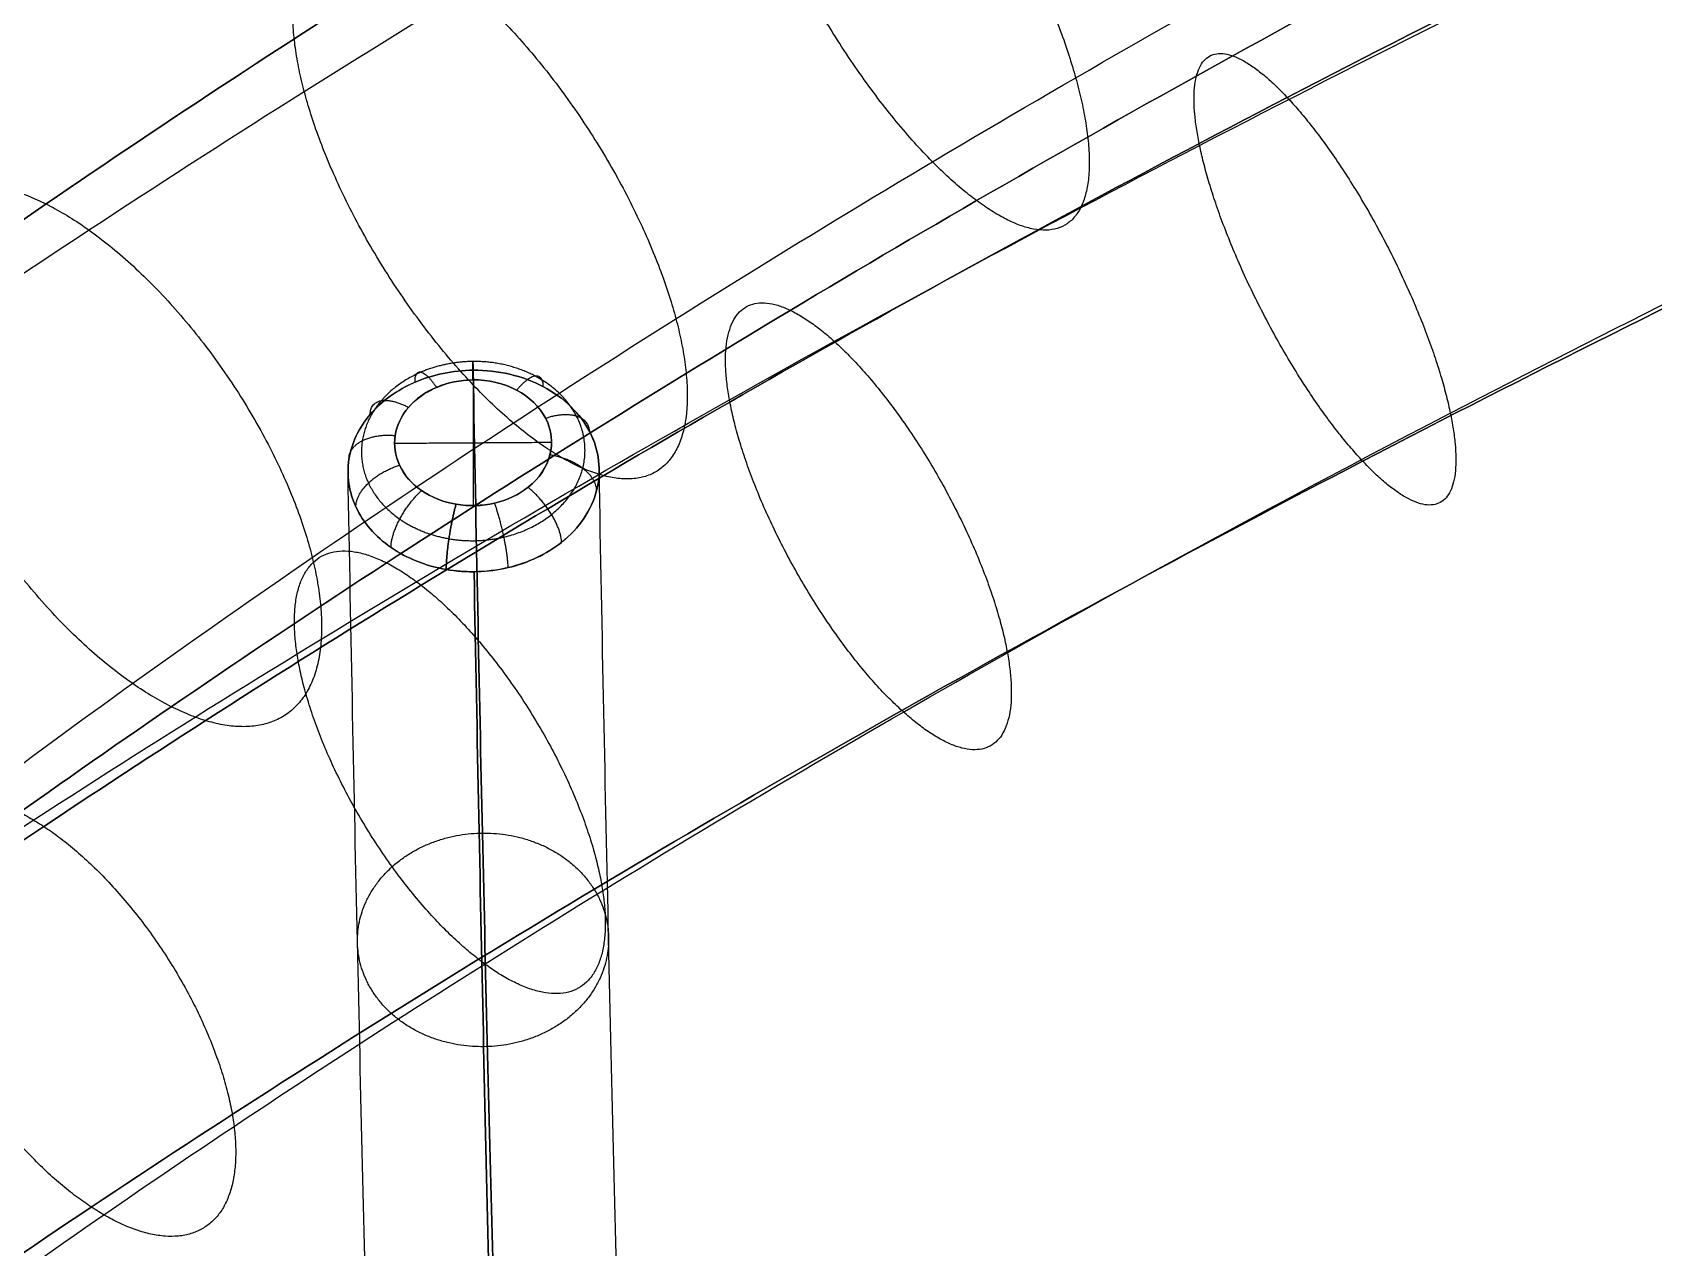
# Model space of a CAD drawing. Header units: millimetres. Extents: x -153 to 394, y -76 to 487.
# Drawn here: x -56.56 to -30.75, y 418.9 to 438.24 of the extents above; entities that cross this region are included whole.
import ezdxf

# ---------------------------------------------------------------- set-up
doc = ezdxf.new("R2010")
doc.units = ezdxf.units.MM
doc.layers.add('Livello 01', color=7, linetype='Continuous', true_color=0x000000)

msp = doc.modelspace()

# ---------------------------------------------------------------- linework, layer by layer
at = {"layer": 'Livello 01'}
for points, knots in [([(-80.697, 414.025, 735.647), (-79.512, 415.453, 737.754), (-76.959, 418.336, 741.832), (-72.546, 422.73, 747.514), (-67.522, 427.17, 752.727), (-62.102, 431.453, 757.252), (-56.344, 435.569, 761.165), (-50.302, 439.533, 764.536), (-43.674, 443.526, 767.547), (-36.436, 447.54, 770.195), (-28.56, 451.567, 772.476), (-20.019, 455.6, 774.39), (-10.787, 459.63, 775.934), (-4.348, 462.231, 776.693), (-1.013, 463.529, 777.015)], [0, 0, 0, 0, 8.540238, 17.048265, 25.610456, 34.320578, 42.086795, 50.106846, 58.443081, 67.156605, 76.306505, 85.949356, 96.138975, 106.926362, 106.926362, 106.926362, 106.926362]), ([(-1.013, 463.529, 777.015), (-4.348, 462.231, 776.693), (-10.787, 459.63, 775.934), (-20.019, 455.6, 774.39), (-28.56, 451.567, 772.476), (-36.436, 447.54, 770.195), (-43.674, 443.526, 767.547), (-50.302, 439.533, 764.536), (-56.344, 435.569, 761.165), (-62.102, 431.453, 757.252), (-67.522, 427.17, 752.727), (-72.546, 422.73, 747.514), (-76.959, 418.336, 741.832), (-79.512, 415.453, 737.754), (-80.697, 414.025, 735.647)], [-106.926362, -106.926362, -106.926362, -106.926362, -96.138975, -85.949356, -76.306505, -67.156605, -58.443081, -50.106846, -42.086795, -34.320578, -25.610456, -17.048265, -8.540238, 0, 0, 0, 0]), ([(-84.48, 410.288, 740.308), (-83.223, 411.801, 742.541), (-80.512, 414.864, 746.874), (-75.812, 419.543, 752.925), (-70.458, 424.276, 758.48), (-64.691, 428.833, 763.295), (-58.584, 433.198, 767.445), (-52.203, 437.383, 771.003), (-45.242, 441.576, 774.165), (-37.683, 445.768, 776.929), (-29.503, 449.95, 779.298), (-20.68, 454.116, 781.274), (-11.188, 458.259, 782.861), (-4.595, 460.922, 783.638), (-1.187, 462.248, 783.967)], [0, 0, 0, 0, 8.540238, 17.048265, 25.610456, 34.320578, 42.086795, 50.106846, 58.443081, 67.156605, 76.306505, 85.949356, 96.138975, 106.926362, 106.926362, 106.926362, 106.926362]), ([(-75.523, 409.218, 735.992), (-74.375, 410.6, 738.032), (-71.909, 413.385, 741.971), (-67.662, 417.613, 747.438), (-62.838, 421.876, 752.442), (-57.639, 425.986, 756.784), (-52.109, 429.938, 760.542), (-46.295, 433.752, 763.786), (-39.905, 437.602, 766.689), (-32.908, 441.483, 769.249), (-25.27, 445.389, 771.462), (-16.962, 449.312, 773.325), (-7.954, 453.244, 774.831), (-1.653, 455.789, 775.574), (1.614, 457.061, 775.89)], [0, 0, 0, 0, 8.540238, 17.048265, 25.610456, 34.320578, 42.086795, 50.106846, 58.443081, 67.156605, 76.306505, 85.949356, 96.138975, 106.926362, 106.926362, 106.926362, 106.926362]), ([(1.44, 455.781, 782.842), (-1.901, 454.48, 782.519), (-8.355, 451.873, 781.759), (-17.623, 447.828, 780.209), (-26.213, 443.772, 778.284), (-34.155, 439.711, 775.984), (-41.474, 435.653, 773.307), (-48.197, 431.603, 770.253), (-54.349, 427.567, 766.822), (-60.228, 423.366, 762.828), (-65.774, 418.982, 758.196), (-70.928, 414.427, 752.849), (-75.463, 409.913, 747.012), (-78.087, 406.949, 742.819), (-79.306, 405.481, 740.654)], [-106.926362, -106.926362, -106.926362, -106.926362, -96.138975, -85.949356, -76.306505, -67.156605, -58.443081, -50.106846, -42.086795, -34.320578, -25.610456, -17.048265, -8.540238, 0, 0, 0, 0]), ([(-79.306, 405.481, 740.654), (-78.087, 406.949, 742.819), (-75.463, 409.913, 747.012), (-70.928, 414.427, 752.849), (-65.774, 418.982, 758.196), (-60.228, 423.366, 762.828), (-54.349, 427.567, 766.822), (-48.197, 431.603, 770.253), (-41.474, 435.653, 773.307), (-34.155, 439.711, 775.984), (-26.213, 443.772, 778.284), (-17.623, 447.828, 780.209), (-8.355, 451.873, 781.759), (-1.901, 454.48, 782.519), (1.44, 455.781, 782.842)], [0, 0, 0, 0, 8.540238, 17.048265, 25.610456, 34.320578, 42.086795, 50.106846, 58.443081, 67.156605, 76.306505, 85.949356, 96.138975, 106.926362, 106.926362, 106.926362, 106.926362]), ([(-1.108, 452.871, 783.913), (-4.442, 451.606, 783.591), (-10.88, 449.072, 782.834), (-20.106, 445.147, 781.295), (-28.638, 441.221, 779.389), (-36.503, 437.302, 777.116), (-43.73, 433.397, 774.481), (-50.346, 429.513, 771.485), (-56.379, 425.658, 768.131), (-62.128, 421.655, 764.237), (-67.541, 417.489, 759.734), (-72.561, 413.168, 754.545), (-76.974, 408.889, 748.886), (-79.529, 406.08, 744.821), (-80.716, 404.688, 742.72)], [-106.538359, -106.538359, -106.538359, -106.538359, -95.763119, -85.589816, -75.967346, -66.841729, -58.156145, -49.851171, -41.865267, -34.135551, -25.469862, -16.953876, -8.492982, 0, 0, 0, 0]), ([(-80.716, 404.688, 742.72), (-79.529, 406.08, 744.821), (-76.974, 408.889, 748.886), (-72.561, 413.168, 754.545), (-67.541, 417.489, 759.734), (-62.128, 421.655, 764.237), (-56.379, 425.658, 768.131), (-50.346, 429.513, 771.485), (-43.73, 433.397, 774.481), (-36.503, 437.302, 777.116), (-28.638, 441.221, 779.389), (-20.106, 445.147, 781.295), (-10.88, 449.072, 782.834), (-4.442, 451.606, 783.591), (-1.108, 452.871, 783.913)], [0, 0, 0, 0, 8.492982, 16.953876, 25.469862, 34.135551, 41.865267, 49.851171, 58.156145, 66.841729, 75.967346, 85.589816, 95.763119, 106.538359, 106.538359, 106.538359, 106.538359]), ([(-84.328, 402.242, 746.321), (-83.081, 403.705, 748.531), (-80.391, 406.666, 752.817), (-75.73, 411.187, 758.801), (-70.422, 415.758, 764.293), (-64.705, 420.161, 769.053), (-58.649, 424.379, 773.157), (-52.317, 428.426, 776.679), (-45.403, 432.484, 779.811), (-37.889, 436.545, 782.552), (-29.751, 440.6, 784.903), (-20.964, 444.643, 786.866), (-11.503, 448.668, 788.444), (-4.928, 451.256, 789.216), (-1.528, 452.546, 789.545)], [0, 0, 0, 0, 8.492982, 16.953876, 25.469862, 34.135551, 41.865267, 49.851171, 58.156145, 66.841729, 75.967346, 85.589816, 95.763119, 106.538359, 106.538359, 106.538359, 106.538359]), ([(-77.103, 400.393, 743.425), (-75.94, 401.758, 745.487), (-73.441, 404.51, 749.473), (-69.132, 408.691, 755.008), (-64.236, 412.909, 760.077), (-58.96, 416.973, 764.474), (-53.352, 420.881, 768.277), (-47.459, 424.648, 771.557), (-40.989, 428.448, 774.49), (-33.911, 432.274, 777.074), (-26.194, 436.12, 779.304), (-17.808, 439.978, 781.179), (-8.725, 443.842, 782.695), (-2.378, 446.341, 783.441), (0.911, 447.589, 783.758)], [0, 0, 0, 0, 8.492982, 16.953876, 25.469862, 34.135551, 41.865267, 49.851171, 58.156145, 66.841729, 75.967346, 85.589816, 95.763119, 106.538359, 106.538359, 106.538359, 106.538359]), ([(-80.716, 397.946, 747.026), (-79.493, 399.383, 749.197), (-76.858, 402.286, 753.404), (-72.301, 406.711, 759.264), (-67.118, 411.178, 764.635), (-61.537, 415.479, 769.29), (-55.621, 419.602, 773.303), (-49.429, 423.562, 776.752), (-42.662, 427.535, 779.82), (-35.297, 431.517, 782.509), (-27.307, 435.499, 784.818), (-18.666, 439.475, 786.75), (-9.348, 443.438, 788.305), (-2.864, 445.991, 789.066), (0.491, 447.264, 789.39)], [0, 0, 0, 0, 8.492982, 16.953876, 25.469862, 34.135551, 41.865267, 49.851171, 58.156145, 66.841729, 75.967346, 85.589816, 95.763119, 106.538359, 106.538359, 106.538359, 106.538359]), ([(0.491, 447.264, 789.39), (-2.864, 445.991, 789.066), (-9.348, 443.438, 788.305), (-18.666, 439.475, 786.75), (-27.307, 435.499, 784.818), (-35.297, 431.517, 782.509), (-42.662, 427.535, 779.82), (-49.429, 423.562, 776.752), (-55.621, 419.602, 773.303), (-61.537, 415.479, 769.29), (-67.118, 411.178, 764.635), (-72.301, 406.711, 759.264), (-76.858, 402.286, 753.404), (-79.493, 399.383, 749.197), (-80.716, 397.946, 747.026)], [-106.538359, -106.538359, -106.538359, -106.538359, -95.763119, -85.589816, -75.967346, -66.841729, -58.156145, -49.851171, -41.865267, -34.135551, -25.469862, -16.953876, -8.492982, 0, 0, 0, 0]), ([(-49.973, 429.693, 774.739), (-50.297, 429.749, 774.693), (-50.602, 429.87, 774.599), (-51.102, 430.216, 774.334), (-51.296, 430.44, 774.165), (-51.412, 430.688, 773.978), (-51.524, 430.928, 773.798), (-51.563, 431.191, 773.602), (-51.523, 431.447, 773.412), (-51.484, 431.702, 773.222), (-51.366, 431.95, 773.039), (-51.184, 432.163, 772.883), (-51.002, 432.376, 772.727), (-50.755, 432.553, 772.599), (-50.471, 432.675, 772.512), (-50.187, 432.797, 772.425), (-49.867, 432.863, 772.38), (-49.546, 432.866, 772.382)], [-3.648251, -3.648251, -3.648251, -3.648251, -3.026477, -3.026477, -2.404698, -2.404698, -2.404698, -1.803529, -1.803529, -1.803529, -1.202345, -1.202345, -1.202345, -0.60118, -0.60118, -0.60118, 0.000019, 0.000019, 0.000019, 0.000019]), ([(-49.546, 432.866, 772.382), (-49.867, 432.863, 772.38), (-50.508, 432.73, 772.47), (-51.249, 432.199, 772.856), (-51.601, 431.454, 773.406), (-51.485, 430.657, 774.001), (-50.907, 429.992, 774.504), (-50.297, 429.749, 774.693), (-49.973, 429.693, 774.739)], [-0.000019, -0.000019, -0.000019, -0.000019, 0.601292, 1.202603, 1.803914, 2.405225, 3.026738, 3.648251, 3.648251, 3.648251, 3.648251]), ([(-49.552, 432.712, 773.429), (-49.752, 432.71, 773.428), (-49.952, 432.669, 773.456), (-50.13, 432.593, 773.51), (-50.307, 432.517, 773.565), (-50.461, 432.406, 773.645), (-50.575, 432.273, 773.743), (-50.689, 432.141, 773.841), (-50.763, 431.986, 773.956), (-50.812, 431.667, 774.193), (-50.788, 431.503, 774.316), (-50.718, 431.353, 774.429), (-50.645, 431.198, 774.546), (-50.524, 431.058, 774.652), (-50.211, 430.842, 774.818), (-50.021, 430.766, 774.877), (-49.818, 430.732, 774.906)], [-0.000019, -0.000019, -0.000019, -0.000019, 0.601179, 0.601179, 0.601179, 1.202343, 1.202343, 1.202343, 1.803529, 1.803529, 2.404699, 2.404699, 2.404699, 3.026478, 3.026478, 3.648251, 3.648251, 3.648251, 3.648251]), ([(-49.818, 430.732, 774.906), (-50.021, 430.766, 774.877), (-50.402, 430.918, 774.758), (-50.763, 431.333, 774.443), (-50.836, 431.831, 774.07), (-50.616, 432.295, 773.726), (-50.152, 432.627, 773.484), (-49.752, 432.71, 773.428), (-49.552, 432.712, 773.429)], [-3.648251, -3.648251, -3.648251, -3.648251, -3.026738, -2.405225, -1.803914, -1.202603, -0.601292, 0.000019, 0.000019, 0.000019, 0.000019]), ([(-49.973, 429.693, 774.739), (-49.65, 429.637, 774.785), (-48.966, 429.658, 774.779), (-48.023, 430.104, 774.46), (-47.461, 430.932, 773.851), (-47.577, 431.921, 773.113), (-48.361, 432.684, 772.534), (-49.152, 432.87, 772.384), (-49.546, 432.866, 772.382)], [3.648251, 3.648251, 3.648251, 3.648251, 4.269764, 4.891278, 5.63191, 6.372543, 7.113175, 7.853808, 7.853808, 7.853808, 7.853808]), ([(-49.818, 430.732, 774.906), (-49.616, 430.697, 774.935), (-49.403, 430.703, 774.933), (-49.204, 430.75, 774.9), (-49.004, 430.797, 774.868), (-48.82, 430.884, 774.805), (-48.672, 431.001, 774.72), (-48.496, 431.141, 774.618), (-48.372, 431.323, 774.483), (-48.322, 431.517, 774.339), (-48.273, 431.711, 774.195), (-48.297, 431.917, 774.041), (-48.39, 432.099, 773.903), (-48.484, 432.281, 773.766), (-48.648, 432.44, 773.645), (-48.853, 432.548, 773.561), (-49.058, 432.657, 773.477), (-49.305, 432.715, 773.43), (-49.552, 432.712, 773.429)], [3.648251, 3.648251, 3.648251, 3.648251, 4.267838, 4.267838, 4.267838, 4.88754, 4.88754, 4.88754, 5.629027, 5.629027, 5.629027, 6.370662, 6.370662, 6.370662, 7.112137, 7.112137, 7.112137, 7.853808, 7.853808, 7.853808, 7.853808]), ([(-49.552, 432.712, 773.429), (-49.305, 432.715, 773.43), (-48.811, 432.598, 773.524), (-48.321, 432.122, 773.887), (-48.248, 431.505, 774.349), (-48.599, 430.988, 774.731), (-49.189, 430.71, 774.931), (-49.616, 430.697, 774.935), (-49.818, 430.732, 774.906)], [-7.853808, -7.853808, -7.853808, -7.853808, -7.113175, -6.372543, -5.63191, -4.891278, -4.269764, -3.648251, -3.648251, -3.648251, -3.648251]), ([(-49.546, 432.866, 772.382), (-49.152, 432.87, 772.384), (-48.756, 432.777, 772.459), (-48.428, 432.603, 772.593), (-48.1, 432.43, 772.727), (-47.838, 432.175, 772.92), (-47.688, 431.883, 773.139), (-47.538, 431.591, 773.359), (-47.5, 431.262, 773.605), (-47.579, 430.951, 773.835), (-47.659, 430.641, 774.065), (-47.857, 430.349, 774.28), (-48.138, 430.125, 774.442), (-48.375, 429.938, 774.579), (-48.671, 429.798, 774.679), (-48.989, 429.723, 774.731), (-49.165, 429.681, 774.759), (-49.348, 429.66, 774.773), (-49.531, 429.658, 774.772)], [-7.853808, -7.853808, -7.853808, -7.853808, -7.111845, -7.111845, -7.111845, -6.370079, -6.370079, -6.370079, -5.628155, -5.628155, -5.628155, -4.886379, -4.886379, -4.886379, -4.266433, -4.266433, -4.266433, -3.92695, -3.92695, -3.92695, -3.92695]), ([(-49.233, 418.722, 749.388), (-49.289, 420.8, 753.524), (-49.396, 425.202, 761.396), (-49.498, 430.26, 768.861), (-49.546, 432.866, 772.382)], [-27.047799, -27.047799, -27.047799, -27.047799, -13.150442, 0, 0, 0, 0]), ([(-49.546, 432.866, 772.382), (-49.498, 430.26, 768.861), (-49.396, 425.202, 761.396), (-49.289, 420.8, 753.524), (-49.233, 418.722, 749.388)], [0, 0, 0, 0, 13.150442, 27.047799, 27.047799, 27.047799, 27.047799]), ([(-51.221, 416.913, 750.27), (-51.278, 419.019, 754.459), (-51.387, 423.477, 762.434), (-51.49, 428.602, 769.996), (-51.538, 431.242, 773.564)], [0, 0, 0, 0, 14.064964, 27.380085, 27.380085, 27.380085, 27.380085]), ([(-47.222, 416.956, 750.302), (-47.278, 419.061, 754.49), (-47.387, 423.518, 762.463), (-47.49, 428.641, 770.023), (-47.539, 431.281, 773.59)], [0, 0, 0, 0, 14.064964, 27.379825, 27.379825, 27.379825, 27.379825]), ([(-49.531, 429.658, 774.772), (-49.481, 426.983, 771.158), (-49.377, 421.794, 763.5), (-49.267, 417.279, 755.425), (-49.21, 415.148, 751.184)], [-27.745655, -27.745655, -27.745655, -27.745655, -14.249813, 0, 0, 0, 0]), ([(-49.21, 415.148, 751.184), (-49.267, 417.279, 755.425), (-49.377, 421.794, 763.5), (-49.481, 426.983, 771.158), (-49.531, 429.658, 774.772)], [0, 0, 0, 0, 14.249813, 27.745655, 27.745655, 27.745655, 27.745655])]:
    msp.add_open_spline(points, degree=3, knots=knots, dxfattribs=at)
for points, weights, degree, knots in [([(-41.529, 435.565, 773.181), (-44.205, 437.545, 776.912), (-45.303, 441.484, 774.033), (-46.401, 445.422, 771.155), (-43.725, 443.441, 767.424)], [1, 0.707106781187, 1, 0.707106781187, 1], 2, [15.707963, 15.707963, 15.707963, 23.561945, 23.561945, 31.415927, 31.415927, 31.415927]), ([(-43.725, 443.441, 767.424), (-41.05, 441.46, 763.693), (-39.952, 437.522, 766.572), (-38.854, 433.584, 769.45), (-41.529, 435.565, 773.181)], [1, 0.707106781187, 1, 0.707106781187, 1], 2, [0, 0, 0, 7.853982, 7.853982, 15.707963, 15.707963, 15.707963]), ([(-48.226, 431.527, 770.128), (-51.185, 433.337, 773.729), (-52.235, 437.304, 770.872), (-53.286, 441.271, 768.016), (-50.326, 439.461, 764.415)], [1, 0.707106781187, 1, 0.707106781187, 1], 2, [15.707963, 15.707963, 15.707963, 23.561945, 23.561945, 31.415927, 31.415927, 31.415927]), ([(-50.326, 439.461, 764.415), (-47.367, 437.651, 760.813), (-46.317, 433.685, 763.67), (-45.266, 429.718, 766.527), (-48.226, 431.527, 770.128)], [1, 0.707106781187, 1, 0.707106781187, 1], 2, [0, 0, 0, 7.853982, 7.853982, 15.707963, 15.707963, 15.707963]), ([(-35.382, 431.419, 782.384), (-37.377, 433.55, 785.118), (-37.978, 436.444, 782.424), (-38.578, 439.339, 779.73), (-36.583, 437.208, 776.995)], [1, 0.707106781187, 1, 0.707106781187, 1], 2, [0, 0, 0, 6.283185, 6.283185, 12.566371, 12.566371, 12.566371]), ([(-36.583, 437.208, 776.995), (-34.587, 435.077, 774.261), (-33.986, 432.182, 776.955), (-33.386, 429.288, 779.65), (-35.382, 431.419, 782.384)], [1, 0.707106781187, 1, 0.707106781187, 1], 2, [12.566371, 12.566371, 12.566371, 18.849556, 18.849556, 25.132741, 25.132741, 25.132741]), ([(-54.353, 427.508, 766.701), (-57.593, 429.133, 770.144), (-58.589, 433.135, 767.318), (-59.586, 437.138, 764.492), (-56.345, 435.513, 761.048)], [1, 0.707106781187, 1, 0.707106781187, 1], 2, [15.707963, 15.707963, 15.707963, 23.561945, 23.561945, 31.415927, 31.415927, 31.415927]), ([(-56.345, 435.513, 761.048), (-53.105, 433.888, 757.605), (-52.108, 429.885, 760.431), (-51.112, 425.883, 763.257), (-54.353, 427.508, 766.701)], [1, 0.707106781187, 1, 0.707106781187, 1], 2, [0, 0, 0, 7.853982, 7.853982, 15.707963, 15.707963, 15.707963]), ([(-42.72, 427.448, 779.693), (-44.933, 429.461, 782.348), (-45.464, 432.394, 779.68), (-45.996, 435.327, 777.013), (-43.783, 433.314, 774.358)], [1, 0.707106781187, 1, 0.707106781187, 1], 2, [0, 0, 0, 6.283185, 6.283185, 12.566371, 12.566371, 12.566371]), ([(-43.783, 433.314, 774.358), (-41.57, 431.3, 771.703), (-41.039, 428.367, 774.37), (-40.508, 425.434, 777.038), (-42.72, 427.448, 779.693)], [1, 0.707106781187, 1, 0.707106781187, 1], 2, [12.566371, 12.566371, 12.566371, 18.849556, 18.849556, 25.132741, 25.132741, 25.132741]), ([(-49.551, 433.005, 772.937), (-49.837, 433.002, 772.935), (-50.406, 432.885, 773.016), (-51.066, 432.412, 773.359), (-51.38, 431.75, 773.849), (-51.277, 431.041, 774.38), (-50.763, 430.449, 774.829), (-50.22, 430.232, 774.998), (-49.932, 430.183, 775.039)], [0.854388162471, 0.854386755842, 0.854317342855, 0.854039598019, 0.853652776847, 0.853241499698, 0.852900425774, 0.852776217815, 0.852747775221], 3, [-0.000019, -0.000019, -0.000019, -0.000019, 0.601292, 1.202603, 1.803914, 2.405225, 3.026738, 3.648251, 3.648251, 3.648251, 3.648251]), ([(-49.932, 430.183, 775.039), (-49.643, 430.133, 775.079), (-49.035, 430.152, 775.074), (-48.194, 430.549, 774.789), (-47.695, 431.286, 774.246), (-47.799, 432.165, 773.588), (-48.497, 432.843, 773.072), (-49.2, 433.009, 772.939), (-49.551, 433.005, 772.937)], [0.852747775221, 0.852719332628, 0.852729770213, 0.852957208226, 0.853382291807, 0.853894107936, 0.854292542749, 0.854390472839, 0.854388161805], 3, [3.648251, 3.648251, 3.648251, 3.648251, 4.269764, 4.891278, 5.63191, 6.372543, 7.113175, 7.853808, 7.853808, 7.853808, 7.853808]), ([(-49.46, 423.486, 776.625), (-51.893, 425.371, 779.18), (-52.349, 428.349, 776.549), (-52.806, 431.327, 773.918), (-50.373, 429.443, 771.363)], [1, 0.707106781187, 1, 0.707106781187, 1], 2, [0, 0, 0, 6.283185, 6.283185, 12.566371, 12.566371, 12.566371]), ([(-50.373, 429.443, 771.363), (-47.94, 427.558, 768.808), (-47.484, 424.58, 771.439), (-47.027, 421.602, 774.07), (-49.46, 423.486, 776.625)], [1, 0.707106781187, 1, 0.707106781187, 1], 2, [12.566371, 12.566371, 12.566371, 18.849556, 18.849556, 25.132741, 25.132741, 25.132741]), ([(-55.626, 419.542, 773.181), (-58.277, 421.288, 775.615), (-58.655, 424.318, 773.032), (-59.032, 427.348, 770.448), (-56.381, 425.602, 768.013)], [1, 0.707106781187, 1, 0.707106781187, 1], 2, [0, 0, 0, 6.283185, 6.283185, 12.566371, 12.566371, 12.566371]), ([(-56.381, 425.602, 768.013), (-53.73, 423.857, 765.579), (-53.353, 420.827, 768.163), (-52.975, 417.797, 770.747), (-55.626, 419.542, 773.181)], [1, 0.707106781187, 1, 0.707106781187, 1], 2, [12.566371, 12.566371, 12.566371, 18.849556, 18.849556, 25.132741, 25.132741, 25.132741]), ([(-49.378, 422.095, 763.61), (-51.378, 422.074, 763.595), (-51.388, 423.775, 762.543), (-51.398, 425.476, 761.491), (-49.398, 425.497, 761.506)], [0.999999993537, 0.707106784418, 1, 0.707106781187, 1], 2, [6.283185, 6.283185, 6.283185, 9.424778, 9.424778, 12.566371, 12.566371, 12.566371]), ([(-49.398, 425.497, 761.506), (-47.398, 425.517, 761.52), (-47.388, 423.816, 762.572), (-47.379, 422.115, 763.624), (-49.378, 422.095, 763.61)], [1, 0.707106781187, 1, 0.707106777955, 1.00000000646], 2, [0, 0, 0, 3.141593, 3.141593, 6.283185, 6.283185, 6.283185])]:
    msp.add_rational_spline(points, weights, degree=degree, knots=knots, dxfattribs=at)
for points, weights in [([(-49.546, 432.866, 772.382), (-49.555, 433.31, 772.982), (-49.552, 432.712, 773.429)], [1, 0.708776323609, 1]), ([(-49.552, 432.712, 773.429), (-49.555, 433.31, 772.982), (-49.546, 432.866, 772.382)], [1, 0.708776324941, 1]), ([(-50.471, 432.675, 772.512), (-50.478, 433.12, 773.112), (-50.13, 432.593, 773.51)], [1, 0.708576810592, 1]), ([(-48.428, 432.603, 772.593), (-48.438, 433.049, 773.193), (-48.853, 432.548, 773.561)], [1, 0.708501238939, 1]), ([(-51.184, 432.163, 772.883), (-51.19, 432.61, 773.483), (-50.575, 432.273, 773.743)], [1, 0.708042837259, 1]), ([(-47.688, 431.883, 773.139), (-47.698, 432.331, 773.739), (-48.39, 432.099, 773.903)], [1, 0.7077504221, 1]), ([(-51.523, 431.447, 773.412), (-51.531, 431.895, 774.012), (-50.787, 431.826, 774.074)], [1, 0.70729891999, 1]), ([(-51.412, 430.688, 773.978), (-51.422, 431.138, 774.58), (-50.718, 431.353, 774.429)], [1, 0.706516079903, 1]), ([(-47.579, 430.951, 773.835), (-47.587, 431.401, 774.436), (-48.322, 431.517, 774.339)], [1, 0.706785467676, 1]), ([(-50.852, 430.043, 774.467), (-50.862, 430.492, 775.071), (-50.368, 430.95, 774.735)], [1, 0.705853684208, 1]), ([(-48.138, 430.125, 774.442), (-48.145, 430.574, 775.046), (-48.672, 431.001, 774.72)], [1, 0.705936726275, 1]), ([(-49.818, 430.732, 774.906), (-49.982, 430.141, 775.345), (-49.973, 429.693, 774.739)], [1, 0.705495550443, 1]), ([(-49.973, 429.693, 774.739), (-49.982, 430.141, 775.345), (-49.818, 430.732, 774.906)], [1, 0.705495550443, 1]), ([(-48.989, 429.723, 774.731), (-48.997, 430.171, 775.336), (-49.204, 430.75, 774.9)], [1, 0.705525581732, 1])]:
    msp.add_rational_spline(points, weights, degree=2, dxfattribs=at)
for points, degree in [([(-49.542, 430.71, 774.926), (-49.542, 431.711, 774.178), (-49.542, 432.712, 773.429)], 2), ([(-48.297, 431.714, 774.192), (-49.547, 431.706, 774.181), (-50.797, 431.698, 774.17)], 2), ([(-49.531, 429.658, 774.772), (-49.679, 429.656, 774.771), (-49.828, 429.668, 774.76), (-49.973, 429.693, 774.739)], 3)]:
    msp.add_open_spline(points, degree=degree, dxfattribs=at)

doc.saveas('drawing.dxf')
